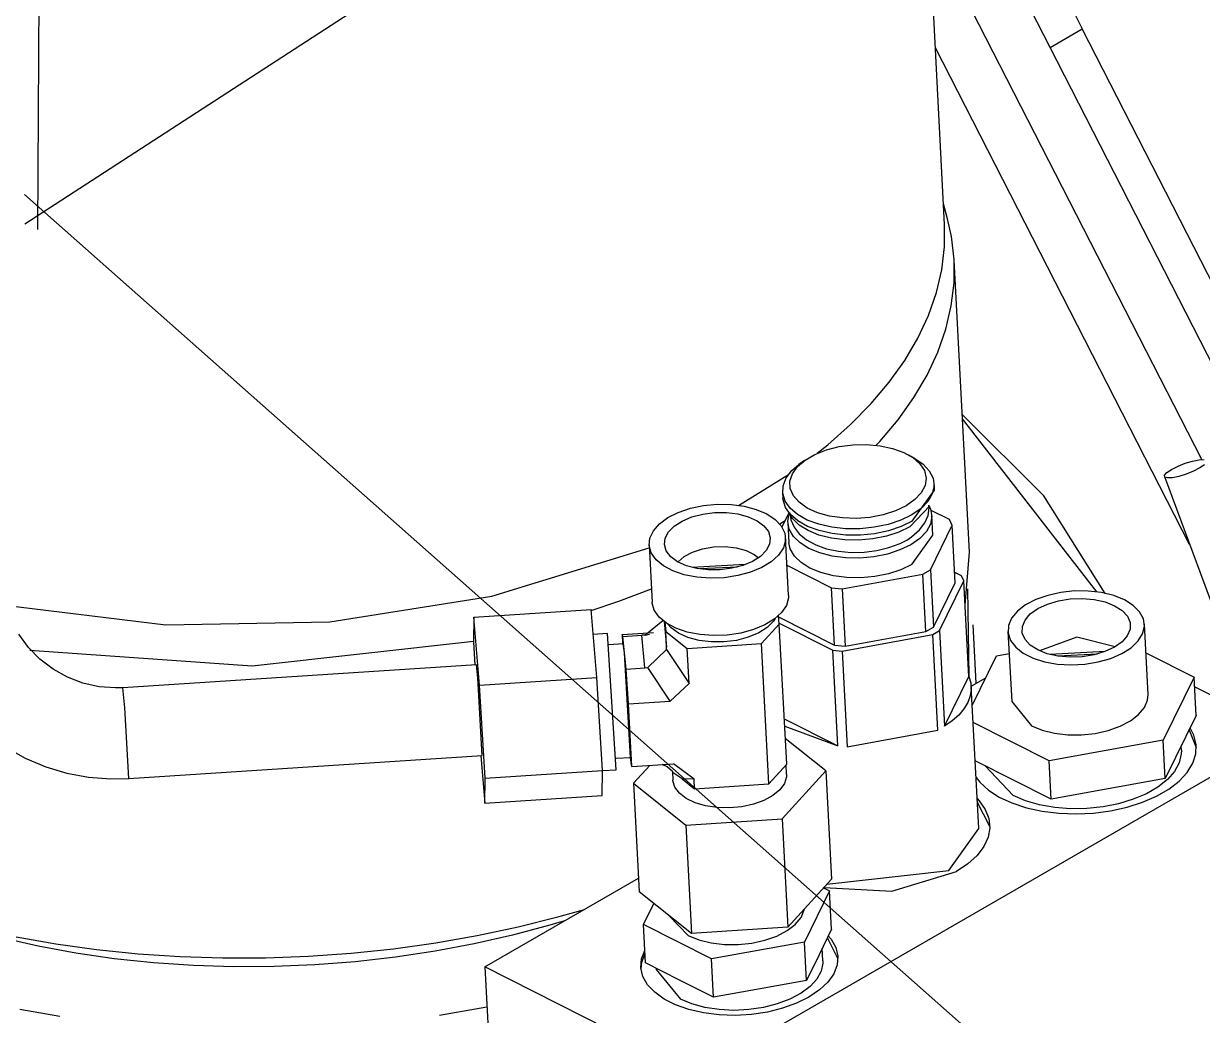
# Model space of a CAD drawing. Extents: x 0 to 258, y 0 to 184.
# Drawn here: x 49 to 56.77, y 85.49 to 92.03 of the extents above; entities that cross this region are included whole.
import ezdxf

# ---------------------------------------------------------------- set-up
doc = ezdxf.new("R2010")
doc.units = 0

msp = doc.modelspace()

# ---------------------------------------------------------------- linework, layer by layer
for p, q in [((55.073872, 90.700738), (53.568659, 119.437626)), ((54.891751, 94.177909), (55.980458, 91.989984)), ((55.768325, 91.867525), (55.284501, 92.824424)), ((56.767997, 89.152663), (54.971214, 92.662621)), ((55.768402, 91.867549), (55.980333, 91.990051)), ((57.523117, 88.97645), (55.980333, 91.990051)), ((56.688093, 88.592805), (55.013018, 91.865167)), ((57.310921, 88.853948), (55.768402, 91.867549)), ((55.092922, 90.738308), (55.066728, 90.836998)), ((55.073345, 90.554743), (55.073874, 90.700751)), ((55.118541, 90.622239), (55.093009, 90.738369)), ((55.136004, 90.47031), (55.118541, 90.622239)), ((55.055539, 90.403222), (55.073345, 90.554743)), ((55.135739, 90.317434), (55.136004, 90.47031)), ((55.23712, 88.540417), (55.136313, 90.464994)), ((55.020267, 90.251957), (55.055539, 90.403222)), ((55.117748, 90.164211), (55.135739, 90.317434)), ((54.967668, 90.101544), (55.020267, 90.251957)), ((55.082079, 90.011245), (55.117748, 90.164211)), ((54.897951, 89.952576), (54.967668, 90.101544)), ((55.028887, 89.859141), (55.082079, 90.011245)), ((54.811387, 89.805643), (54.897951, 89.952576)), ((54.958387, 89.708501), (55.028887, 89.859141)), ((54.708324, 89.661323), (54.811387, 89.805643)), ((54.870852, 89.559917), (54.958387, 89.708501)), ((54.589166, 89.520189), (54.708324, 89.661323)), ((54.454382, 89.382794), (54.589166, 89.520189)), ((54.76663, 89.413975), (54.870852, 89.559917)), ((55.72814, 88.913286), (55.189529, 89.449152)), ((54.304504, 89.24968), (54.454382, 89.382794)), ((54.646134, 89.271254), (54.76663, 89.413975)), ((56.076567, 88.27939), (55.191045, 89.420241)), ((54.218822, 89.185722), (54.294823, 89.215594)), ((54.234199, 89.192818), (54.304504, 89.24968)), ((54.294823, 89.215594), (54.379328, 89.236945)), ((54.379328, 89.236945), (54.468882, 89.248905)), ((54.468882, 89.248905), (54.559814, 89.251021)), ((54.559814, 89.251021), (54.648401, 89.243137)), ((54.623168, 89.246383), (54.646134, 89.271254)), ((54.648401, 89.243137), (54.73102, 89.225595)), ((54.73102, 89.225595), (54.804286, 89.199131)), ((54.804286, 89.199131), (54.865201, 89.164823)), ((54.066514, 89.079058), (54.112782, 89.118603)), ((54.10431, 89.105614), (54.154441, 89.148556)), ((54.149683, 89.145254), (54.112642, 89.118531)), ((54.154441, 89.148556), (54.218822, 89.185722)), ((54.878345, 89.158748), (54.838922, 89.181502)), ((54.865201, 89.164823), (54.91127, 89.124077)), ((54.878456, 89.158703), (54.931463, 89.121802)), ((54.91127, 89.124077), (54.940607, 89.078558)), ((54.931463, 89.121802), (54.972873, 89.077082)), ((56.611967, 89.107845), (56.660044, 89.127106)), ((56.660044, 89.127106), (56.708503, 89.142055)), ((56.708503, 89.142055), (56.751503, 89.150892)), ((56.751503, 89.150892), (56.783853, 89.15248)), ((53.7155, 88.849948), (54.044427, 89.053494)), ((54.029049, 89.030438), (54.066514, 89.079058)), ((54.054346, 89.0096), (54.070486, 89.058654)), ((54.070486, 89.058654), (54.10431, 89.105614)), ((54.940607, 89.078558), (54.95201, 89.030134)), ((54.972873, 89.077082), (54.997373, 89.028324)), ((56.523697, 89.048367), (56.539413, 89.065961)), ((56.524755, 89.035984), (56.523697, 89.048367)), ((56.539413, 89.065961), (56.570073, 89.086625)), ((56.570073, 89.086625), (56.611967, 89.107845)), ((56.666373, 89.055643), (56.617912, 89.040694)), ((56.714448, 89.074904), (56.666373, 89.055643)), ((56.756342, 89.096124), (56.714448, 89.074904)), ((56.787002, 89.116788), (56.756342, 89.096124)), ((54.006401, 88.928), (54.008782, 88.979472)), ((54.008782, 88.979472), (54.029049, 89.030438)), ((54.056463, 88.960461), (54.054346, 89.0096)), ((54.945025, 88.980784), (54.919916, 88.932532)), ((54.95201, 89.030134), (54.945025, 88.980784)), ((55.004067, 88.9773), (54.99269, 88.925846)), ((54.997373, 89.028324), (55.004067, 88.9773)), ((55.006139, 88.949727), (55.004022, 88.991531)), ((56.522464, 89.039421), (57.108515, 87.458538)), ((56.542561, 89.030269), (56.524755, 89.035984)), ((56.574912, 89.031857), (56.542561, 89.030269)), ((56.617912, 89.040694), (56.574912, 89.031857)), ((54.005486, 88.939409), (54.007602, 88.89734)), ((54.022064, 88.877882), (54.006401, 88.928)), ((54.008602, 88.885981), (54.007544, 88.897332)), ((54.024266, 88.835864), (54.008602, 88.885981)), ((54.076942, 88.913249), (54.056463, 88.960461)), ((54.11484, 88.869895), (54.076942, 88.913249)), ((54.877723, 88.887349), (54.820171, 88.847088)), ((54.85975, 88.745181), (55.006199, 88.949624)), ((54.919916, 88.932532), (54.877723, 88.887349)), ((54.99269, 88.925846), (54.963686, 88.875827)), ((56.131963, 88.269717), (55.72814, 88.913286)), ((53.318567, 88.803593), (53.398067, 88.830464)), ((53.398067, 88.830464), (53.484839, 88.848456)), ((53.484839, 88.848456), (53.575329, 88.856816)), ((53.575329, 88.856816), (53.665833, 88.855229)), ((53.665833, 88.855229), (53.752645, 88.843746)), ((53.752645, 88.843746), (53.832208, 88.822844)), ((53.832208, 88.822844), (53.901269, 88.793361)), ((54.055164, 88.83093), (54.022064, 88.877882)), ((54.057365, 88.788911), (54.024266, 88.835864)), ((54.104511, 88.788842), (54.055164, 88.83093)), ((54.168606, 88.832173), (54.11484, 88.869895)), ((54.236043, 88.801632), (54.168606, 88.832173)), ((54.749509, 88.813353), (54.668843, 88.787609)), ((54.820063, 88.847045), (54.749509, 88.813353)), ((54.844529, 88.707875), (54.975886, 88.847702)), ((54.918093, 88.829046), (54.857562, 88.787199)), ((54.963686, 88.875827), (54.918093, 88.829046)), ((54.965078, 88.78317), (54.971984, 88.833602)), ((54.971984, 88.833602), (54.969285, 88.851223)), ((54.975082, 88.840547), (54.980982, 88.826709)), ((54.980982, 88.826709), (54.990004, 88.776928)), ((55.105357, 88.755788), (54.984178, 88.816907)), ((53.193962, 88.727919), (53.249591, 88.768938)), ((53.249591, 88.768938), (53.318567, 88.803593)), ((53.291453, 88.713211), (53.343901, 88.746623)), ((53.343901, 88.746623), (53.407973, 88.773362)), ((53.407973, 88.773362), (53.480452, 88.792068)), ((53.480452, 88.792068), (53.557705, 88.801831)), ((53.557705, 88.801831), (53.635858, 88.802095)), ((53.635858, 88.802095), (53.710994, 88.792967)), ((53.710994, 88.792967), (53.779347, 88.774817)), ((53.779347, 88.774817), (53.837481, 88.74857)), ((53.837481, 88.74857), (53.882489, 88.715561)), ((53.901269, 88.793361), (53.957001, 88.756513)), ((53.957001, 88.756513), (53.99712, 88.713812)), ((53.986645, 88.727348), (54.011807, 88.743567)), ((54.04729, 88.800767), (54.001517, 88.707105)), ((54.011807, 88.743567), (54.02284, 88.750764)), ((54.040935, 88.742329), (54.047337, 88.784389)), ((54.049957, 88.692547), (54.040935, 88.742329)), ((54.041204, 88.734621), (54.047819, 88.604447)), ((54.070713, 88.762998), (54.04743, 88.801243)), ((54.053809, 88.799979), (54.059683, 88.754232)), ((54.106712, 88.746824), (54.057365, 88.788911)), ((54.059683, 88.754232), (54.081167, 88.705348)), ((54.114486, 88.720191), (54.070713, 88.762998)), ((54.168321, 88.753142), (54.104511, 88.788842)), ((54.170522, 88.711124), (54.106712, 88.746824)), ((54.244288, 88.725112), (54.168321, 88.753142)), ((54.314389, 88.779513), (54.236043, 88.801632)), ((54.400434, 88.766734), (54.314389, 88.779513)), ((54.490657, 88.763797), (54.400434, 88.766734)), ((54.581364, 88.770861), (54.490657, 88.763797)), ((54.668843, 88.787609), (54.581364, 88.770861)), ((54.784262, 88.751793), (54.700871, 88.724112)), ((54.857551, 88.787199), (54.784262, 88.751793)), ((54.85975, 88.745181), (54.786463, 88.709774)), ((54.908973, 88.687401), (54.944097, 88.734037)), ((54.944097, 88.734037), (54.965078, 88.78317)), ((54.990004, 88.776928), (54.980797, 88.726483)), ((54.996614, 88.654188), (54.989734, 88.784363)), ((55.124307, 88.718096), (55.105415, 88.755727)), ((53.131235, 88.633701), (53.153962, 88.682218)), ((53.153962, 88.682218), (53.193962, 88.727919)), ((53.231215, 88.633315), (53.253255, 88.674802)), ((53.253255, 88.674802), (53.291453, 88.713211)), ((53.882489, 88.715561), (53.912112, 88.677426)), ((53.912112, 88.677426), (53.924865, 88.636085)), ((53.99712, 88.713812), (54.01998, 88.667005)), ((54.01998, 88.667005), (54.024663, 88.618006)), ((54.076875, 88.645348), (54.049957, 88.692547)), ((54.081167, 88.705348), (54.115774, 88.661477)), ((54.17343, 88.683422), (54.114486, 88.720191)), ((54.115774, 88.661477), (54.163669, 88.62243)), ((54.246489, 88.683094), (54.170522, 88.711124)), ((54.245283, 88.654106), (54.17343, 88.683422)), ((54.329666, 88.705771), (54.244288, 88.725112)), ((54.327282, 88.633363), (54.245283, 88.654106)), ((54.331867, 88.663753), (54.246489, 88.683094)), ((54.42137, 88.695823), (54.329666, 88.705771)), ((54.423572, 88.653804), (54.331867, 88.663753)), ((54.516086, 88.695617), (54.42137, 88.695823)), ((54.518287, 88.653598), (54.423572, 88.653804)), ((54.610389, 88.705168), (54.516086, 88.695617)), ((54.61259, 88.66315), (54.518287, 88.653598)), ((54.700871, 88.724112), (54.610389, 88.705168)), ((54.703072, 88.682094), (54.61259, 88.66315)), ((54.772562, 88.673302), (54.690478, 88.646566)), ((54.786463, 88.709774), (54.703072, 88.682094)), ((54.844529, 88.707875), (54.772562, 88.673302)), ((54.856226, 88.642052), (54.908973, 88.687401)), ((54.857514, 88.459966), (54.99664, 88.654188)), ((54.953706, 88.677307), (54.909775, 88.631296)), ((54.980797, 88.726483), (54.953706, 88.677307)), ((54.981532, 88.425324), (55.124407, 88.718217)), ((55.143986, 88.339864), (55.124407, 88.718217)), ((53.126276, 88.589894), (53.14612, 88.211805)), ((53.126684, 88.584359), (53.131235, 88.633701)), ((53.140535, 88.536205), (53.126697, 88.584354)), ((53.226453, 88.590836), (53.231215, 88.633315)), ((53.239206, 88.549469), (53.226453, 88.590813)), ((53.478873, 88.563359), (53.55185, 88.575715)), ((53.55185, 88.575715), (53.626971, 88.578097)), ((53.626971, 88.578097), (53.699519, 88.570212)), ((53.920102, 88.593607), (53.898062, 88.55212)), ((53.924865, 88.636085), (53.920102, 88.593607)), ((54.024663, 88.618006), (54.010957, 88.568826)), ((54.044909, 88.258901), (54.025065, 88.63699)), ((54.05678, 88.562291), (54.047943, 88.604563)), ((54.120648, 88.602539), (54.076875, 88.645348)), ((54.179592, 88.56577), (54.120648, 88.602539)), ((54.163669, 88.62243), (54.224555, 88.589336)), ((54.224555, 88.589336), (54.29618, 88.56391)), ((54.416275, 88.621986), (54.327282, 88.633363)), ((54.508844, 88.620398), (54.416275, 88.621986)), ((54.601432, 88.628706), (54.508844, 88.620398)), ((54.690478, 88.646566), (54.601432, 88.628706)), ((54.706922, 88.571424), (54.780899, 88.599282)), ((54.850691, 88.590223), (54.778724, 88.555649)), ((54.780899, 88.599282), (54.823642, 88.621242)), ((54.823648, 88.621282), (54.856226, 88.642052)), ((54.909775, 88.631296), (54.850688, 88.590215)), ((52.08898, 88.25139), (53.127327, 88.569754)), ((53.172187, 88.491221), (53.140535, 88.536205)), ((53.268828, 88.511337), (53.239206, 88.549469)), ((53.313837, 88.478325), (53.268828, 88.511337)), ((53.316522, 88.476825), (53.357279, 88.512171)), ((53.357279, 88.512171), (53.412629, 88.541717)), ((53.412629, 88.541717), (53.478873, 88.563359)), ((53.699519, 88.570212), (53.764935, 88.552644)), ((53.764935, 88.552644), (53.819108, 88.526477)), ((53.859864, 88.513708), (53.807416, 88.480296)), ((53.819108, 88.526477), (53.847643, 88.504701)), ((53.898062, 88.55212), (53.859864, 88.513708)), ((53.979427, 88.521473), (53.931368, 88.477891)), ((54.010957, 88.568826), (53.979427, 88.521473)), ((54.083699, 88.515089), (54.05678, 88.562291)), ((54.127472, 88.472282), (54.083699, 88.515089)), ((54.251445, 88.536454), (54.179592, 88.56577)), ((54.333444, 88.515711), (54.251445, 88.536454)), ((54.29618, 88.56391), (54.375029, 88.547294)), ((54.422439, 88.504334), (54.333444, 88.515711)), ((54.375029, 88.547294), (54.458208, 88.53978)), ((54.515006, 88.502746), (54.422439, 88.504334)), ((54.458208, 88.53978), (54.543018, 88.541367)), ((54.607595, 88.511054), (54.515006, 88.502746)), ((54.543018, 88.541367), (54.626809, 88.552004)), ((54.69664, 88.528913), (54.607595, 88.511054)), ((54.626809, 88.552004), (54.706922, 88.571424)), ((54.778724, 88.555649), (54.69664, 88.528913)), ((55.209563, 88.192964), (55.23713, 88.540489)), ((53.220359, 88.45124), (53.172187, 88.491221)), ((53.283079, 88.417905), (53.220359, 88.45124)), ((53.371973, 88.452078), (53.313837, 88.478325)), ((53.440323, 88.433928), (53.371973, 88.452078)), ((53.760164, 88.459574), (53.408232, 88.441133)), ((53.515459, 88.4248), (53.440323, 88.433928)), ((53.707867, 88.443194), (53.461955, 88.430309)), ((53.593612, 88.425065), (53.515459, 88.4248)), ((53.670868, 88.434828), (53.593612, 88.425065)), ((53.743347, 88.45356), (53.670868, 88.434828)), ((53.807416, 88.480296), (53.743347, 88.45356)), ((53.868744, 88.43986), (53.794121, 88.408936)), ((53.931368, 88.477891), (53.868744, 88.43986)), ((54.03459, 88.454693), (54.327483, 88.306791)), ((54.186415, 88.435513), (54.127472, 88.472282)), ((54.258268, 88.406197), (54.186415, 88.435513)), ((54.785548, 88.425393), (54.703464, 88.398657)), ((54.857514, 88.459966), (54.785548, 88.425393)), ((54.929605, 88.39546), (54.981485, 88.425411)), ((54.981532, 88.425324), (55.001376, 88.047235)), ((53.357773, 88.392584), (53.283079, 88.417905)), ((53.441392, 88.376312), (53.357773, 88.392584)), ((53.530506, 88.369724), (53.441392, 88.376312)), ((53.621467, 88.373137), (53.530506, 88.369724)), ((53.710558, 88.386393), (53.621467, 88.373137)), ((53.794121, 88.408936), (53.710558, 88.386393)), ((54.340268, 88.385454), (54.258268, 88.406197)), ((54.429263, 88.374077), (54.340268, 88.385454)), ((54.398391, 88.299118), (54.929674, 88.395426)), ((54.52183, 88.372489), (54.429263, 88.374077)), ((54.614418, 88.380797), (54.52183, 88.372489)), ((54.703464, 88.398657), (54.614418, 88.380797)), ((54.949518, 88.017337), (54.929674, 88.395426)), ((55.040799, 88.023951), (55.201136, 88.352828)), ((55.184732, 88.385901), (55.140547, 88.408126)), ((55.201192, 88.352802), (55.184602, 88.38583)), ((55.234209, 87.722591), (55.201136, 88.352828)), ((52.927186, 88.218658), (53.141482, 88.299525)), ((54.347327, 87.928437), (54.327483, 88.306791)), ((54.327589, 88.306703), (54.398373, 88.29903)), ((54.398391, 88.299118), (54.418235, 87.920764)), ((55.001376, 88.047235), (55.143986, 88.339864)), ((55.235625, 87.71894), (55.227767, 88.299972)), ((55.839681, 88.275797), (55.75358, 88.256721)), ((55.929927, 88.285322), (55.839681, 88.275797)), ((56.020621, 88.284793), (55.929927, 88.285322)), ((56.10805, 88.274448), (56.020621, 88.284793)), ((56.188634, 88.254604), (56.10805, 88.274448)), ((48.862921, 88.194401), (49.940916, 88.062317)), ((51.021556, 88.081779), (52.08898, 88.25139)), ((52.744367, 88.156555), (52.927186, 88.218658)), ((53.146385, 88.206249), (53.14612, 88.211805)), ((53.16045, 88.158024), (53.146612, 88.206172)), ((54.030875, 88.190644), (53.999345, 88.143292)), ((54.04458, 88.239825), (54.030875, 88.190644)), ((54.044845, 88.258875), (54.04458, 88.239825)), ((55.607589, 88.193401), (55.55368, 88.151745)), ((55.675145, 88.228876), (55.607589, 88.193401)), ((55.75358, 88.256721), (55.675145, 88.228876)), ((55.688564, 88.169848), (55.751141, 88.199127)), ((55.751141, 88.199127), (55.823229, 88.220531)), ((55.823229, 88.220531), (55.90122, 88.23302)), ((55.90122, 88.23302), (55.981196, 88.23593)), ((55.981196, 88.23593), (56.05915, 88.229157)), ((56.05915, 88.229157), (56.131175, 88.212991)), ((56.131175, 88.212991), (56.193653, 88.188279)), ((56.259077, 88.226064), (56.188634, 88.254604)), ((56.193653, 88.188279), (56.243458, 88.156254)), ((56.316499, 88.190073), (56.259085, 88.226133)), ((56.358536, 88.147967), (56.316499, 88.190073)), ((51.970578, 88.112322), (51.96952, 87.947222)), ((51.970578, 88.112322), (52.743954, 88.162593)), ((52.008413, 87.664912), (51.970578, 88.112322)), ((52.781525, 87.715183), (52.743954, 88.162593)), ((53.192105, 88.113039), (53.16045, 88.158024)), ((53.240275, 88.073058), (53.192105, 88.113039)), ((53.999345, 88.143292), (53.951283, 88.099707)), ((53.984319, 88.067608), (53.979027, 88.122641)), ((53.979821, 88.114174), (54.347327, 87.928437)), ((55.55368, 88.151745), (55.515622, 88.105618)), ((55.603866, 88.093907), (55.638637, 88.134179)), ((55.638637, 88.134179), (55.688564, 88.169848)), ((56.243458, 88.156254), (56.278087, 88.118516)), ((56.278087, 88.118516), (56.295814, 88.076961)), ((56.383486, 88.101543), (56.358536, 88.147967)), ((49.940916, 88.062317), (51.021556, 88.081779)), ((53.096797, 87.995199), (53.216994, 88.089978)), ((53.22523, 88.083483), (53.241635, 87.914149)), ((53.230257, 88.080043), (53.236078, 88.019189)), ((53.302994, 88.039723), (53.240275, 88.073058)), ((53.271133, 88.041956), (53.248723, 88.0677)), ((53.319356, 88.006587), (53.271133, 88.041956)), ((53.377688, 88.014403), (53.302994, 88.039723)), ((53.888659, 88.061676), (53.814039, 88.030754)), ((53.904386, 88.044459), (53.848191, 88.008661)), ((53.86658, 87.938491), (53.984319, 88.067608)), ((53.951283, 88.099707), (53.888659, 88.061676)), ((53.945312, 88.085615), (53.904386, 88.044459)), ((53.957826, 88.104745), (53.945312, 88.085615)), ((53.98379, 88.073958), (54.33595, 87.895893)), ((54.032738, 87.143419), (53.984319, 88.067608)), ((54.949415, 88.017295), (55.001297, 88.047243)), ((55.282363, 87.677612), (55.262255, 88.061787)), ((55.494985, 88.0569), (55.492604, 88.007592)), ((55.515622, 88.105618), (55.494985, 88.0569)), ((55.585927, 88.007759), (55.586007, 88.05105)), ((55.586007, 88.05105), (55.603866, 88.093907)), ((56.295737, 88.03367), (56.277878, 87.990812)), ((56.295814, 88.076961), (56.295737, 88.03367)), ((56.378724, 88.003433), (56.390312, 88.052698)), ((56.390312, 88.052698), (56.383486, 88.101543)), ((56.414514, 87.603794), (56.390172, 88.06602)), ((49.035387, 87.913237), (48.971559, 88.001348)), ((50.50981, 87.79187), (51.969467, 87.953916)), ((52.85111, 88.005431), (52.757712, 87.99961)), ((52.909342, 87.107436), (52.851049, 88.005544)), ((52.947418, 87.997758), (53.155645, 88.011516)), ((52.947418, 87.997758), (52.950593, 87.936904)), ((52.953239, 87.986116), (52.947418, 87.997758)), ((52.953239, 87.986116), (53.077858, 87.994054)), ((52.963558, 87.878166), (52.953239, 87.986116)), ((53.098495, 87.778418), (53.077858, 87.994054)), ((53.096797, 87.995199), (53.077879, 87.994141)), ((53.096908, 87.995112), (53.128658, 88.000404)), ((53.241635, 87.914149), (53.236078, 88.019189)), ((53.236078, 88.019189), (53.376836, 87.906741)), ((53.381644, 87.97848), (53.319356, 88.006587)), ((53.461307, 87.998131), (53.377688, 88.014403)), ((53.454878, 87.959033), (53.381644, 87.97848)), ((53.53538, 87.949244), (53.454878, 87.959033)), ((53.550421, 87.991543), (53.461307, 87.998131)), ((53.641385, 87.994956), (53.550421, 87.991543)), ((53.701887, 87.959959), (53.619115, 87.949508)), ((53.730473, 88.008211), (53.641385, 87.994956)), ((53.779545, 87.980015), (53.701887, 87.959959)), ((53.814039, 88.030754), (53.730473, 88.008211)), ((53.848191, 88.008661), (53.779545, 87.980015)), ((54.398127, 87.889279), (54.995291, 87.997493)), ((54.418235, 87.920764), (54.949518, 88.017337)), ((54.995164, 87.997615), (55.040696, 88.023888)), ((55.028099, 87.367256), (54.995291, 87.997493)), ((55.040799, 88.023951), (55.073607, 87.393715)), ((55.491384, 88.018924), (55.515725, 87.556698)), ((55.492604, 88.007592), (55.508558, 87.959713)), ((55.508558, 87.959713), (55.542218, 87.915221)), ((55.603654, 87.966201), (55.585927, 88.007759)), ((55.638286, 87.928466), (55.603654, 87.966201)), ((55.944082, 87.981185), (55.698446, 87.891417)), ((56.197754, 87.917584), (55.944082, 87.981185)), ((56.277878, 87.990812), (56.243106, 87.95054)), ((56.302997, 87.911647), (56.349217, 87.955766)), ((56.349217, 87.955766), (56.378724, 88.003433)), ((49.111298, 87.835296), (49.035387, 87.913237)), ((49.044877, 87.895925), (50.50981, 87.79187)), ((51.96952, 87.947222), (51.978251, 87.798527)), ((52.95562, 87.937168), (52.860635, 87.931083)), ((52.96346, 87.878103), (52.955681, 87.937179)), ((53.004256, 87.188753), (52.96346, 87.878103)), ((52.973877, 87.770216), (52.963558, 87.878166)), ((53.117159, 87.781657), (53.241047, 87.899238)), ((53.241047, 87.899238), (53.241576, 87.914081)), ((53.241105, 87.899333), (53.389007, 87.67576)), ((53.376836, 87.906741), (53.86658, 87.938491)), ((53.389007, 87.67576), (53.376836, 87.906741)), ((53.619115, 87.949508), (53.53538, 87.949244)), ((53.914998, 87.014038), (53.86658, 87.938491)), ((54.369023, 87.265657), (54.33595, 87.895893)), ((54.336074, 87.895986), (54.398196, 87.889239)), ((54.347398, 87.928538), (54.418182, 87.920865)), ((54.398127, 87.889279), (54.4312, 87.259042)), ((55.542218, 87.915221), (55.592201, 87.875936)), ((55.592201, 87.875936), (55.65646, 87.843469)), ((55.688088, 87.896438), (55.638286, 87.928466)), ((55.750572, 87.871702), (55.688091, 87.896414)), ((56.132037, 87.886162), (55.767087, 87.867033)), ((56.130606, 87.885593), (56.058515, 87.864188)), ((56.193182, 87.914869), (56.130606, 87.885593)), ((56.243106, 87.95054), (56.193182, 87.914869)), ((56.24195, 87.872885), (56.302997, 87.911647)), ((56.400226, 87.877108), (56.717461, 87.716771)), ((49.19769, 87.769171), (49.111298, 87.835296)), ((51.987776, 87.79932), (49.657329, 87.647979)), ((51.997563, 87.711921), (51.987773, 87.799196)), ((55.25564, 87.531562), (55.414919, 87.858058)), ((55.414919, 87.858058), (55.499057, 87.873404)), ((55.65646, 87.843469), (55.732361, 87.819154)), ((55.732361, 87.819154), (55.816802, 87.803967)), ((55.822594, 87.855563), (55.750572, 87.871702)), ((55.816802, 87.803967), (55.906324, 87.798543)), ((56.081449, 87.869869), (55.819102, 87.856137)), ((55.900548, 87.84879), (55.822594, 87.855563)), ((55.980526, 87.8517), (55.900548, 87.84879)), ((55.906324, 87.798543), (55.997259, 87.80312)), ((56.058515, 87.864188), (55.980526, 87.8517)), ((55.997259, 87.80312), (56.085889, 87.817487)), ((56.085889, 87.817487), (56.168579, 87.841061)), ((56.168579, 87.841061), (56.24195, 87.872885)), ((49.292744, 87.716252), (49.19769, 87.769171)), ((52.973877, 87.770216), (53.098495, 87.778418)), ((52.991074, 87.540558), (52.973877, 87.770216)), ((53.098461, 87.778315), (53.117167, 87.781649)), ((53.265182, 87.558285), (53.117281, 87.781593)), ((55.073607, 87.393715), (55.234209, 87.722591)), ((55.234206, 87.722525), (55.246483, 87.680091)), ((49.39446, 87.677652), (49.292744, 87.716252)), ((49.50069, 87.654183), (49.39446, 87.677652)), ((49.60913, 87.646352), (49.50069, 87.654183)), ((49.65739, 87.647939), (49.60913, 87.646352)), ((49.670836, 87.515582), (49.657395, 87.647939)), ((52.02663, 87.200458), (51.997563, 87.711921)), ((52.008413, 87.664912), (52.781525, 87.715183)), ((52.044926, 87.052667), (52.008413, 87.664912)), ((52.818302, 87.102673), (52.781525, 87.715183)), ((53.265069, 87.558256), (53.388954, 87.675834)), ((55.246483, 87.680091), (55.249261, 87.636822)), ((55.249026, 87.658298), (55.34454, 87.713331)), ((55.298238, 86.719293), (55.24929, 87.656181)), ((56.717461, 87.716771), (56.515055, 87.302169)), ((56.730691, 87.464623), (56.717461, 87.716771)), ((57.326267, 87.348471), (56.720636, 87.654329)), ((55.242514, 87.593327), (55.226322, 87.550221)), ((55.249261, 87.636822), (55.242514, 87.593327)), ((56.39035, 87.516923), (56.410987, 87.565638)), ((56.410987, 87.565638), (56.414453, 87.603627)), ((49.696251, 87.049201), (49.670825, 87.515582)), ((52.991074, 87.540558), (53.265182, 87.558285)), ((53.012506, 87.128073), (52.991074, 87.540558)), ((55.200922, 87.508115), (55.16668, 87.467605)), ((55.226322, 87.550221), (55.200922, 87.508115)), ((55.515707, 87.556629), (55.646892, 87.396477)), ((56.352289, 87.470793), (56.39035, 87.516923)), ((54.016863, 87.443721), (54.369023, 87.265657)), ((55.124076, 87.429259), (55.073713, 87.393622)), ((55.16668, 87.467605), (55.124076, 87.429259)), ((55.762846, 87.165644), (55.261726, 87.41885)), ((56.230825, 87.393662), (56.29838, 87.429137)), ((56.29838, 87.429137), (56.352289, 87.470793)), ((56.730691, 87.464623), (56.528285, 87.050021)), ((53.437161, 85.103484), (57.326267, 87.348471)), ((54.019617, 87.393373), (54.369092, 87.265709)), ((54.4312, 87.259042), (55.028099, 87.367256)), ((54.431213, 87.258968), (55.028181, 87.367338)), ((55.646892, 87.396477), (55.717335, 87.367936)), ((55.717335, 87.367936), (55.797922, 87.348093)), ((55.797922, 87.348093), (55.885351, 87.337747)), ((55.885351, 87.337747), (55.976044, 87.337218)), ((55.976044, 87.337218), (56.066288, 87.346743)), ((56.066288, 87.346743), (56.152392, 87.36582)), ((56.152392, 87.36582), (56.230825, 87.393662)), ((56.733069, 87.251729), (56.685386, 87.371921)), ((56.716736, 87.33461), (56.691019, 87.383293)), ((56.73195, 87.273631), (56.716736, 87.33461)), ((48.887112, 87.255571), (49.014511, 87.184281)), ((54.290706, 87.100028), (54.023742, 87.313017)), ((56.515055, 87.302169), (55.762846, 87.165644)), ((56.528285, 87.050021), (56.515055, 87.302169)), ((56.634118, 87.236023), (56.63253, 87.26354)), ((56.729569, 87.211467), (56.73195, 87.273631)), ((49.014511, 87.184281), (49.148864, 87.127171)), ((49.696222, 87.049228), (52.026669, 87.200569)), ((52.017409, 87.199775), (52.043867, 86.887303)), ((52.909318, 87.182577), (53.004304, 87.188663)), ((53.002187, 87.188663), (53.006685, 87.13998)), ((56.633745, 87.211187), (56.620383, 87.153095)), ((56.634009, 87.236005), (56.633745, 87.211187)), ((56.709778, 87.149576), (56.729569, 87.211467)), ((49.148864, 87.127171), (49.288601, 87.084909)), ((52.044926, 87.052667), (52.818302, 87.102673)), ((52.816979, 86.937574), (52.818302, 87.102673)), ((52.818302, 87.101615), (52.909318, 87.107436)), ((53.006685, 87.13998), (53.012506, 87.128073)), ((53.012506, 87.128073), (53.286614, 87.1458)), ((53.131039, 87.135746), (53.023354, 87.017742)), ((53.245902, 87.126616), (53.211835, 87.140982)), ((53.280295, 87.094477), (53.245902, 87.126616)), ((53.421996, 87.045092), (53.286672, 87.145845)), ((53.914998, 87.014038), (54.032738, 87.143419)), ((54.002046, 86.783322), (54.290706, 87.100028)), ((54.031679, 87.078332), (54.028504, 87.138657)), ((54.290706, 87.100028), (54.328012, 86.385654)), ((55.776075, 86.913497), (55.274955, 87.166703)), ((55.340796, 87.133466), (55.525282, 86.936671)), ((55.776075, 86.913497), (55.762846, 87.165644)), ((56.620383, 87.153095), (56.589681, 87.096337)), ((56.672974, 87.089402), (56.709778, 87.149576)), ((49.288601, 87.084909), (49.432089, 87.057991)), ((49.432089, 87.057991), (49.577647, 87.046719)), ((49.577647, 87.046719), (49.696251, 87.049101)), ((52.043867, 86.887303), (52.044926, 87.052667)), ((53.279735, 87.095001), (53.282645, 87.039174)), ((53.285111, 87.087624), (53.280295, 87.094477)), ((53.28291, 87.034411), (53.282645, 87.039174)), ((53.295755, 86.991668), (53.28287, 87.034482)), ((53.344094, 87.047106), (53.285111, 87.087624)), ((53.42208, 87.044994), (53.344028, 87.047111)), ((53.344028, 87.047111), (53.425255, 86.982288)), ((53.425255, 86.982288), (53.42208, 87.044994)), ((54.03105, 87.061131), (54.017715, 87.017385)), ((54.031579, 87.078435), (54.03105, 87.061131)), ((55.280585, 87.056951), (55.305774, 87.025278)), ((55.305774, 87.025278), (55.362397, 86.973377)), ((56.528285, 87.050021), (55.776075, 86.913497)), ((56.542485, 87.04246), (56.48008, 86.992935)), ((56.589681, 87.096337), (56.542485, 87.04246)), ((56.552145, 86.979791), (56.620016, 87.03236)), ((56.620016, 87.03236), (56.672974, 87.089402)), ((53.023354, 87.017742), (53.060924, 86.303368)), ((53.023354, 87.017742), (53.36837, 86.742311)), ((53.325531, 86.951993), (53.295755, 86.991668)), ((53.370807, 86.917309), (53.325531, 86.951993)), ((53.425255, 86.982288), (53.914998, 87.014038)), ((53.987521, 86.975578), (53.941872, 86.937661)), ((54.017715, 87.017385), (53.987521, 86.975578)), ((55.362397, 86.973377), (55.433586, 86.927329)), ((56.404169, 86.949112), (56.316825, 86.912187)), ((56.48008, 86.992935), (56.404169, 86.949112)), ((56.470952, 86.932917), (56.552145, 86.979791)), ((52.043867, 86.887303), (52.816979, 86.937574)), ((53.429465, 86.889242), (53.370807, 86.917309)), ((53.498764, 86.869107), (53.429465, 86.889242)), ((53.575462, 86.857836), (53.498764, 86.869107)), ((53.813375, 86.880326), (53.736532, 86.863604)), ((53.882904, 86.905408), (53.813375, 86.880326)), ((53.941872, 86.937661), (53.882904, 86.905408)), ((55.287938, 86.916571), (55.301114, 86.902628)), ((55.372372, 86.733609), (55.289039, 86.895561)), ((55.301114, 86.902628), (55.341847, 86.846091)), ((55.433586, 86.927329), (55.517673, 86.88821)), ((55.517673, 86.88821), (55.612682, 86.856939)), ((55.607118, 86.902088), (55.525346, 86.936618)), ((55.699198, 86.875735), (55.607118, 86.902088)), ((55.799073, 86.858273), (55.699198, 86.875735)), ((56.220426, 86.88317), (56.117607, 86.86285)), ((56.316825, 86.912187), (56.220426, 86.88317)), ((56.276481, 86.860511), (56.37834, 86.892846)), ((56.37834, 86.892846), (56.470952, 86.932917)), ((53.655974, 86.855984), (53.575462, 86.857836)), ((53.736532, 86.863604), (53.655974, 86.855984)), ((55.341847, 86.846091), (55.365739, 86.786248)), ((55.612682, 86.856939), (55.716393, 86.834238)), ((55.716393, 86.834238), (55.82637, 86.820665)), ((55.904017, 86.850203), (55.799073, 86.858273)), ((55.82637, 86.820665), (55.940037, 86.816511)), ((56.01117, 86.851791), (55.904017, 86.850203)), ((55.940037, 86.816511), (56.054731, 86.821882)), ((56.117607, 86.86285), (56.01117, 86.851791)), ((56.054731, 86.821882), (56.167764, 86.836672)), ((56.167764, 86.836672), (56.276481, 86.860511)), ((53.36837, 86.742311), (54.002046, 86.783322)), ((53.36837, 86.742311), (53.405941, 86.027937)), ((54.002046, 86.783322), (54.039617, 86.069212)), ((55.100574, 86.443195), (55.298278, 86.719195)), ((55.372221, 86.724497), (55.361135, 86.662286)), ((55.365739, 86.786248), (55.372221, 86.724497)), ((55.361135, 86.662286), (55.332756, 86.601074)), ((55.332756, 86.601074), (55.28774, 86.542295)), ((55.227147, 86.487327), (55.152397, 86.437459)), ((55.28774, 86.542295), (55.227147, 86.487327)), ((54.297829, 86.352382), (55.100574, 86.443195)), ((54.725287, 86.305848), (55.152403, 86.437461)), ((52.043338, 85.80754), (53.056162, 86.392533)), ((54.328012, 86.385654), (54.039617, 86.069212)), ((54.276154, 86.328504), (54.315312, 86.30866)), ((54.279109, 86.331851), (54.725287, 86.305848)), ((53.405941, 86.027937), (53.060924, 86.303368)), ((54.315312, 86.30866), (54.150477, 85.971052)), ((54.328542, 86.056512), (54.315312, 86.30866)), ((52.52472, 86.137038), (52.700107, 86.186949)), ((53.089235, 86.086146), (53.157497, 86.22611)), ((54.127472, 86.134196), (54.148109, 86.182911)), ((54.148109, 86.182911), (54.149432, 86.189658)), ((52.262029, 86.071165), (52.52472, 86.137038)), ((52.568594, 86.110942), (52.472256, 86.082156)), ((53.257113, 86.146746), (53.384017, 86.013748)), ((54.089414, 86.088066), (54.127472, 86.134196)), ((51.719727, 85.966094), (51.993345, 86.014108)), ((52.226255, 86.016092), (51.97384, 85.958714)), ((51.993345, 86.014108), (52.262029, 86.071165)), ((52.472256, 86.082156), (52.226255, 86.016092)), ((53.537438, 85.859662), (53.089235, 86.086146)), ((53.102464, 85.833998), (53.089235, 86.086146)), ((53.384017, 86.013748), (53.45446, 85.98521)), ((54.039617, 86.069212), (53.405941, 86.027937)), ((53.889514, 85.983093), (53.967949, 86.010935)), ((53.967949, 86.010935), (54.035505, 86.04641)), ((54.035505, 86.04641), (54.089414, 86.088066)), ((54.328542, 86.056512), (54.245992, 85.887708)), ((54.307213, 86.013131), (54.326105, 85.990165)), ((49.099691, 85.943887), (48.859436, 85.998714)), ((48.953861, 86.006472), (49.216351, 85.959789)), ((49.3472, 85.898067), (49.099691, 85.943887)), ((49.216351, 85.959789), (49.484866, 85.922363)), ((51.442256, 85.927311), (51.719727, 85.966094)), ((51.97384, 85.958714), (51.716112, 85.910277)), ((53.45446, 85.98521), (53.535044, 85.965366)), ((53.535044, 85.965366), (53.622473, 85.955021)), ((54.150477, 85.971052), (53.537438, 85.859662)), ((53.622473, 85.955021), (53.713166, 85.954492)), ((53.713166, 85.954492), (53.803413, 85.964017)), ((53.803413, 85.964017), (53.889514, 85.983093)), ((54.163706, 85.718904), (54.150477, 85.971052)), ((54.370293, 85.863766), (54.300837, 86.000066)), ((54.326105, 85.990165), (54.356606, 85.93564)), ((54.356606, 85.93564), (54.369782, 85.878517)), ((49.600883, 85.861448), (49.3472, 85.898067)), ((49.484866, 85.922363), (49.758346, 85.894339)), ((49.859631, 85.834191), (49.600883, 85.861448)), ((49.758346, 85.894339), (50.035714, 85.875818)), ((50.035714, 85.875818), (50.315876, 85.866901)), ((50.315876, 85.866901), (50.597723, 85.867695)), ((50.597723, 85.867695), (50.880144, 85.878014)), ((50.880144, 85.878014), (51.162028, 85.897911)), ((51.162028, 85.897911), (51.442256, 85.927311)), ((51.454199, 85.870987), (51.189248, 85.841017)), ((51.716112, 85.910277), (51.454199, 85.870987)), ((53.072071, 85.802034), (53.076596, 85.8602)), ((53.076596, 85.8602), (53.098053, 85.916622)), ((53.07771, 85.839208), (53.099167, 85.89563)), ((53.550668, 85.607515), (53.537438, 85.859662)), ((54.245992, 85.887708), (54.163706, 85.718904)), ((54.271392, 85.848021), (54.266894, 85.930571)), ((54.369782, 85.878517), (54.365258, 85.820351)), ((50.122312, 85.816411), (49.859631, 85.834191)), ((50.387779, 85.808209), (50.122312, 85.816411)), ((50.65487, 85.809532), (50.387779, 85.808209)), ((50.922416, 85.820512), (50.65487, 85.809532)), ((51.189248, 85.841017), (50.922416, 85.820512)), ((53.437161, 85.103484), (52.043338, 85.80754)), ((52.043338, 85.80754), (52.187007, 83.062756)), ((53.085247, 85.74491), (53.072071, 85.802034)), ((53.072656, 85.795792), (53.07771, 85.839208)), ((53.326566, 85.720756), (53.102464, 85.833998)), ((53.172314, 85.798808), (53.172843, 85.790606)), ((53.172779, 85.790503), (53.333117, 85.594762)), ((54.260202, 85.779282), (54.231781, 85.727178)), ((54.271341, 85.832672), (54.260202, 85.779282)), ((54.27127, 85.848045), (54.271341, 85.832672)), ((54.365258, 85.820351), (54.343139, 85.762727)), ((53.115749, 85.690385), (53.085247, 85.74491)), ((53.550668, 85.607515), (53.326566, 85.720756)), ((54.163706, 85.718904), (53.857055, 85.663342)), ((54.231781, 85.727178), (54.186974, 85.678032)), ((54.304054, 85.70722), (54.249066, 85.655341)), ((54.343139, 85.762727), (54.304054, 85.70722)), ((53.16276, 85.639953), (53.115749, 85.690385)), ((53.224995, 85.594982), (53.16276, 85.639953)), ((53.857055, 85.663342), (53.550668, 85.607515)), ((54.127223, 85.633428), (54.054447, 85.594794)), ((54.186974, 85.678032), (54.127223, 85.633428)), ((54.249066, 85.655341), (54.179674, 85.608507)), ((53.300756, 85.556702), (53.224995, 85.594982)), ((53.387981, 85.526156), (53.300756, 85.556702)), ((53.408661, 85.563324), (53.333104, 85.594733)), ((53.49429, 85.540147), (53.408661, 85.563324)), ((53.970989, 85.563377), (53.879526, 85.540173)), ((54.054447, 85.594794), (53.970989, 85.563377)), ((54.097743, 85.567997), (54.005557, 85.534913)), ((54.179653, 85.608507), (54.097743, 85.567997)), ((49.241428, 85.480941), (48.978938, 85.527624)), ((52.018425, 85.535286), (51.744807, 85.48727)), ((52.057096, 85.54288), (52.018425, 85.535286)), ((53.484286, 85.504169), (53.387981, 85.526156)), ((53.587048, 85.491363), (53.484286, 85.504169)), ((53.587238, 85.525939), (53.49429, 85.540147)), ((53.69346, 85.488082), (53.587048, 85.491363)), ((53.684517, 85.52115), (53.587238, 85.525939)), ((53.783003, 85.525939), (53.684517, 85.52115)), ((53.800622, 85.494406), (53.69346, 85.488082)), ((53.879526, 85.540173), (53.783003, 85.525939)), ((53.905608, 85.510148), (53.800622, 85.494406)), ((54.005557, 85.534913), (53.905608, 85.510148))]:
    msp.add_line(p, q)
at = {"layer": 'frames'}
for p, q in [((49.01109, 90.704403), (53.904537, 93.883392)), ((49.096183, 90.667814), (49.111661, 92.995597)), ((49.009074, 90.899475), (52.552507, 87.761978)), ((52.552507, 87.761978), (56.568607, 84.205956))]:
    msp.add_line(p, q, dxfattribs=at)

doc.saveas('drawing.dxf')
